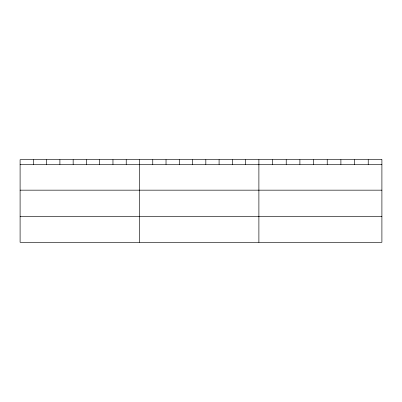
<?xml version="1.0" encoding="UTF-8"?>
<svg xmlns="http://www.w3.org/2000/svg" width="402" height="402" viewBox="0 0 402 402"><rect width="100%" height="100%" fill="white"/><g stroke="black" fill="none" stroke-linecap="round" stroke-linejoin="round"><path stroke-width="0.6" d="M20.1 164.478L381.9 164.478M20.1 190.166L381.9 190.166M20.1 216.628L381.9 216.628M368.232 159.689L368.232 164.478M354.564 159.689L354.564 164.478M340.896 159.689L340.896 164.478M327.228 159.689L327.228 164.478M313.56 159.689L313.56 164.478M299.892 159.689L299.892 164.478M286.224 159.689L286.224 164.478M272.556 159.689L272.556 164.478M258.888 159.689L258.888 242.311M245.622 159.689L245.622 164.478M232.356 159.689L232.356 164.478M219.09 159.689L219.09 164.478M205.824 159.689L205.824 164.478M192.558 159.689L192.558 164.478M179.292 159.689L179.292 164.478M166.026 159.689L166.026 164.478M152.76 159.689L152.76 164.478M139.494 159.689L139.494 242.311M126.228 159.689L126.228 164.478M112.962 159.689L112.962 164.478M99.696 159.689L99.696 164.478M86.43 159.689L86.43 164.478M73.164 159.689L73.164 164.478M59.898 159.689L59.898 164.478M46.632 159.689L46.632 164.478M33.366 159.689L33.366 164.478M381.9 159.689L20.1 159.689L20.1 242.311L381.9 242.311L381.9 159.689"/></g></svg>
